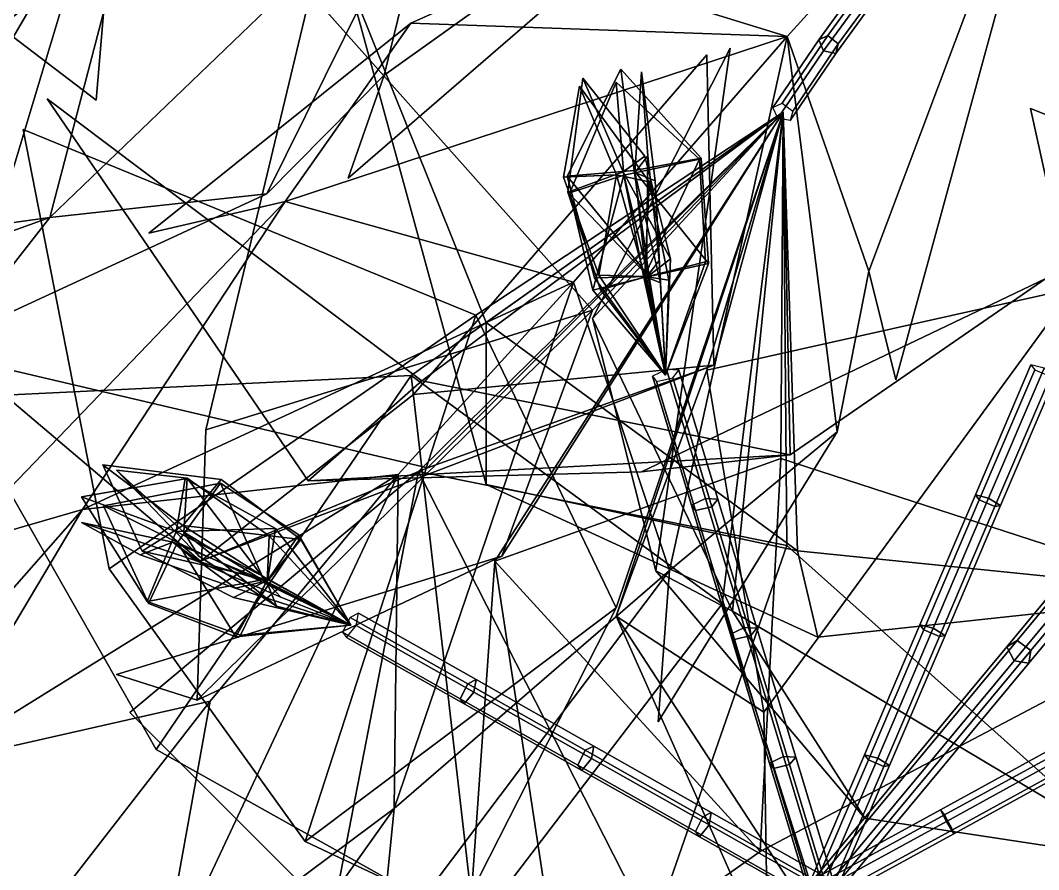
# Model space of a CAD drawing. Header units: metres. Extents: x -317 to 277, y -489 to 236.
# Drawn here: x -257 to -201.6, y -207.6 to -161.4 of the extents above; entities that cross this region are included whole.
import ezdxf

# ---------------------------------------------------------------- set-up
doc = ezdxf.new("R2010")
doc.units = ezdxf.units.M

msp = doc.modelspace()

# ---------------------------------------------------------------- linework, layer by layer
at = {"layer": 'Newplan_1Bud', "color": 3}
for points in [[(-227.2553, -169.8535, 862.0413), (-224.325, -164.0304, 863.7686), (-223.5899, -169.5384, 864.1277)], [(-227.2553, -169.8535, 862.0413), (-223.5899, -169.5384, 864.1277), (-224.325, -164.0304, 863.7686)], [(-219.9518, -168.8694, 864.2985), (-223.5899, -169.5384, 864.1277), (-224.325, -164.0304, 863.7686)], [(-219.9518, -168.8694, 864.2985), (-224.325, -164.0304, 863.7686), (-223.5899, -169.5384, 864.1277)], [(-222.849, -168.7523, 860.6963), (-223.2012, -164.1616, 865.6238), (-223.5583, -169.6522, 864.7676)], [(-222.849, -168.7523, 860.6963), (-223.5583, -169.6522, 864.7676), (-223.2012, -164.1616, 865.6238)], [(-222.4587, -170.0979, 868.2754), (-223.5583, -169.6522, 864.7676), (-223.2012, -164.1616, 865.6238)], [(-222.4587, -170.0979, 868.2754), (-223.2012, -164.1616, 865.6238), (-223.5583, -169.6522, 864.7676)], [(-227.2149, -170.7187, 866.6981), (-226.4012, -164.5102, 864.194), (-224.2061, -169.6211, 863.9359)], [(-227.2149, -170.7187, 866.6981), (-224.2061, -169.6211, 863.9359), (-226.4012, -164.5102, 864.194)], [(-227.1029, -170.755, 867.007), (-224.1547, -169.8064, 864.9771), (-224.5724, -164.7238, 867.213)], [(-227.1029, -170.755, 867.007), (-224.5724, -164.7238, 867.213), (-224.1547, -169.8064, 864.9771)], [(-223.0233, -168.7557, 860.5352), (-224.2061, -169.6211, 863.9359), (-226.4012, -164.5102, 864.194)], [(-223.0233, -168.7557, 860.5352), (-226.4012, -164.5102, 864.194), (-224.2061, -169.6211, 863.9359)], [(-220.0443, -168.9267, 864.5095), (-224.5724, -164.7238, 867.213), (-224.1547, -169.8064, 864.9771)], [(-220.0443, -168.9267, 864.5095), (-224.1547, -169.8064, 864.9771), (-224.5724, -164.7238, 867.213)], [(-227.4571, -169.913, 862.1511), (-224.5611, -169.7869, 864.4553), (-226.58, -164.9424, 866.316)], [(-227.4571, -169.913, 862.1511), (-226.58, -164.9424, 866.316), (-224.5611, -169.7869, 864.4553)], [(-222.7833, -170.1604, 868.2748), (-226.58, -164.9424, 866.316), (-224.5611, -169.7869, 864.4553)], [(-222.7833, -170.1604, 868.2748), (-224.5611, -169.7869, 864.4553), (-226.58, -164.9424, 866.316)], [(-223.0233, -168.7557, 860.5352), (-221.6161, -174.3469, 860.3273), (-224.2061, -169.6211, 863.9359)], [(-223.0233, -168.7557, 860.5352), (-224.2061, -169.6211, 863.9359), (-221.6161, -174.3469, 860.3273)], [(-223.0698, -175.3698, 863.4387), (-220.0443, -168.9267, 864.5095), (-224.1547, -169.8064, 864.9771)], [(-223.0698, -175.3698, 863.4387), (-224.1547, -169.8064, 864.9771), (-220.0443, -168.9267, 864.5095)], [(-219.9518, -168.8694, 864.2985), (-219.5531, -174.6056, 863.8277), (-223.5899, -169.5384, 864.1277)], [(-219.9518, -168.8694, 864.2985), (-223.5899, -169.5384, 864.1277), (-219.5531, -174.6056, 863.8277)], [(-222.9249, -175.362, 863.546), (-222.849, -168.7523, 860.6963), (-223.5583, -169.6522, 864.7676)], [(-222.9249, -175.362, 863.546), (-223.5583, -169.6522, 864.7676), (-222.849, -168.7523, 860.6963)], [(-223.0698, -175.3698, 863.4387), (-219.7038, -174.5206, 863.2197), (-220.0443, -168.9267, 864.5095)], [(-223.0698, -175.3698, 863.4387), (-220.0443, -168.9267, 864.5095), (-219.7038, -174.5206, 863.2197)], [(-222.9249, -175.362, 863.546), (-222.2355, -174.4536, 860.2598), (-222.849, -168.7523, 860.6963)], [(-222.9249, -175.362, 863.546), (-222.849, -168.7523, 860.6963), (-222.2355, -174.4536, 860.2598)], [(-222.7824, -175.3156, 863.4454), (-227.2553, -169.8535, 862.0413), (-223.5899, -169.5384, 864.1277)], [(-222.7824, -175.3156, 863.4454), (-223.5899, -169.5384, 864.1277), (-227.2553, -169.8535, 862.0413)], [(-222.8379, -175.2944, 863.275), (-227.2149, -170.7187, 866.6981), (-224.2061, -169.6211, 863.9359)], [(-222.8379, -175.2944, 863.275), (-224.2061, -169.6211, 863.9359), (-227.2149, -170.7187, 866.6981)], [(-221.6161, -174.3469, 860.3273), (-222.8379, -175.2944, 863.275), (-224.2061, -169.6211, 863.9359)], [(-221.6161, -174.3469, 860.3273), (-224.2061, -169.6211, 863.9359), (-222.8379, -175.2944, 863.275)], [(-219.5531, -174.6056, 863.8277), (-222.7824, -175.3156, 863.4454), (-223.5899, -169.5384, 864.1277)], [(-219.5531, -174.6056, 863.8277), (-223.5899, -169.5384, 864.1277), (-222.7824, -175.3156, 863.4454)], [(-222.1601, -175.6598, 866.7717), (-222.9249, -175.362, 863.546), (-223.5583, -169.6522, 864.7676)], [(-222.1601, -175.6598, 866.7717), (-223.5583, -169.6522, 864.7676), (-222.9249, -175.362, 863.546)], [(-222.4587, -170.0979, 868.2754), (-222.1601, -175.6598, 866.7717), (-223.5583, -169.6522, 864.7676)], [(-222.4587, -170.0979, 868.2754), (-223.5583, -169.6522, 864.7676), (-222.1601, -175.6598, 866.7717)], [(-227.4571, -169.913, 862.1511), (-225.5174, -175.2388, 861.0754), (-224.5611, -169.7869, 864.4553)], [(-227.4571, -169.913, 862.1511), (-224.5611, -169.7869, 864.4553), (-225.5174, -175.2388, 861.0754)], [(-222.7824, -175.3156, 863.4454), (-225.7553, -175.3907, 861.6411), (-227.2553, -169.8535, 862.0413)], [(-222.7824, -175.3156, 863.4454), (-227.2553, -169.8535, 862.0413), (-225.7553, -175.3907, 861.6411)], [(-227.1029, -170.755, 867.007), (-225.8587, -176.0625, 865.1183), (-224.1547, -169.8064, 864.9771)], [(-227.1029, -170.755, 867.007), (-224.1547, -169.8064, 864.9771), (-225.8587, -176.0625, 865.1183)], [(-225.8587, -176.0625, 865.1183), (-223.0698, -175.3698, 863.4387), (-224.1547, -169.8064, 864.9771)], [(-225.8587, -176.0625, 865.1183), (-224.1547, -169.8064, 864.9771), (-223.0698, -175.3698, 863.4387)], [(-225.5174, -175.2388, 861.0754), (-223.0152, -175.3274, 863.2687), (-224.5611, -169.7869, 864.4553)], [(-225.5174, -175.2388, 861.0754), (-224.5611, -169.7869, 864.4553), (-223.0152, -175.3274, 863.2687)], [(-223.0152, -175.3274, 863.2687), (-222.7833, -170.1604, 868.2748), (-224.5611, -169.7869, 864.4553)], [(-223.0152, -175.3274, 863.2687), (-224.5611, -169.7869, 864.4553), (-222.7833, -170.1604, 868.2748)], [(-223.0152, -175.3274, 863.2687), (-221.709, -175.5195, 866.4868), (-222.7833, -170.1604, 868.2748)], [(-223.0152, -175.3274, 863.2687), (-222.7833, -170.1604, 868.2748), (-221.709, -175.5195, 866.4868)], [(-222.8379, -175.2944, 863.275), (-225.4317, -176.0457, 865.4674), (-227.2149, -170.7187, 866.6981)], [(-222.8379, -175.2944, 863.275), (-227.2149, -170.7187, 866.6981), (-225.4317, -176.0457, 865.4674)], [(-221.8949, -180.6887, 862.3907), (-219.7038, -174.5206, 863.2197), (-223.0698, -175.3698, 863.4387)], [(-221.8949, -180.6887, 862.3907), (-223.0698, -175.3698, 863.4387), (-219.7038, -174.5206, 863.2197)], [(-221.8949, -180.6887, 862.3907), (-222.2355, -174.4536, 860.2598), (-222.9249, -175.362, 863.546)], [(-221.8949, -180.6887, 862.3907), (-222.9249, -175.362, 863.546), (-222.2355, -174.4536, 860.2598)], [(-222.8379, -175.2944, 863.275), (-221.6161, -174.3469, 860.3273), (-221.8949, -180.6887, 862.3907)], [(-222.8379, -175.2944, 863.275), (-221.8949, -180.6887, 862.3907), (-221.6161, -174.3469, 860.3273)], [(-222.7824, -175.3156, 863.4454), (-219.5531, -174.6056, 863.8277), (-221.8949, -180.6887, 862.3907)], [(-222.7824, -175.3156, 863.4454), (-221.8949, -180.6887, 862.3907), (-219.5531, -174.6056, 863.8277)], [(-221.8949, -180.6887, 862.3907), (-225.7553, -175.3907, 861.6411), (-222.7824, -175.3156, 863.4454)], [(-221.8949, -180.6887, 862.3907), (-222.7824, -175.3156, 863.4454), (-225.7553, -175.3907, 861.6411)], [(-223.0152, -175.3274, 863.2687), (-225.5174, -175.2388, 861.0754), (-221.8949, -180.6887, 862.3907)], [(-223.0152, -175.3274, 863.2687), (-221.8949, -180.6887, 862.3907), (-225.5174, -175.2388, 861.0754)], [(-221.8949, -180.6887, 862.3907), (-225.4317, -176.0457, 865.4674), (-222.8379, -175.2944, 863.275)], [(-221.8949, -180.6887, 862.3907), (-222.8379, -175.2944, 863.275), (-225.4317, -176.0457, 865.4674)], [(-223.0698, -175.3698, 863.4387), (-225.8587, -176.0625, 865.1183), (-221.8949, -180.6887, 862.3907)], [(-223.0698, -175.3698, 863.4387), (-221.8949, -180.6887, 862.3907), (-225.8587, -176.0625, 865.1183)], [(-221.8949, -180.6887, 862.3907), (-221.709, -175.5195, 866.4868), (-223.0152, -175.3274, 863.2687)], [(-221.8949, -180.6887, 862.3907), (-223.0152, -175.3274, 863.2687), (-221.709, -175.5195, 866.4868)], [(-222.9249, -175.362, 863.546), (-222.1601, -175.6598, 866.7717), (-221.8949, -180.6887, 862.3907)], [(-222.9249, -175.362, 863.546), (-221.8949, -180.6887, 862.3907), (-222.1601, -175.6598, 866.7717)], [(-250.4114, -190.2789, 862.9768), (-252.551, -185.573, 867.3077), (-248.1946, -188.892, 866.301)], [(-250.4114, -190.2789, 862.9768), (-248.1946, -188.892, 866.301), (-252.551, -185.573, 867.3077)], [(-246.0985, -186.3817, 868.038), (-248.1946, -188.892, 866.301), (-252.551, -185.573, 867.3077)], [(-246.0985, -186.3817, 868.038), (-252.551, -185.573, 867.3077), (-248.1946, -188.892, 866.301)], [(-248.0667, -186.3416, 863.5957), (-248.5585, -189.22, 865.8728), (-253.7185, -187.3176, 866.7462)], [(-248.0667, -186.3416, 863.5957), (-253.7185, -187.3176, 866.7462), (-248.5585, -189.22, 865.8728)], [(-247.9579, -186.3125, 863.8046), (-251.8046, -185.8731, 869.3262), (-248.1414, -189.2511, 866.8409)], [(-247.9579, -186.3125, 863.8046), (-248.1414, -189.2511, 866.8409), (-251.8046, -185.8731, 869.3262)], [(-247.3182, -190.5546, 870.2078), (-248.1414, -189.2511, 866.8409), (-251.8046, -185.8731, 869.3262)], [(-247.3182, -190.5546, 870.2078), (-251.8046, -185.8731, 869.3262), (-248.1414, -189.2511, 866.8409)], [(-248.0667, -186.3416, 863.5957), (-243.1322, -189.0472, 862.3249), (-248.5585, -189.22, 865.8728)], [(-248.0667, -186.3416, 863.5957), (-248.5585, -189.22, 865.8728), (-243.1322, -189.0472, 862.3249)], [(-246.0985, -186.3817, 868.038), (-241.7569, -189.6546, 866.1084), (-248.1946, -188.892, 866.301)], [(-246.0985, -186.3817, 868.038), (-248.1946, -188.892, 866.301), (-241.7569, -189.6546, 866.1084)], [(-243.5945, -192.0113, 864.3506), (-247.9579, -186.3125, 863.8046), (-248.1414, -189.2511, 866.8409)], [(-243.5945, -192.0113, 864.3506), (-248.1414, -189.2511, 866.8409), (-247.9579, -186.3125, 863.8046)], [(-243.5945, -192.0113, 864.3506), (-243.4912, -189.4517, 861.9975), (-247.9579, -186.3125, 863.8046)], [(-243.5945, -192.0113, 864.3506), (-247.9579, -186.3125, 863.8046), (-243.4912, -189.4517, 861.9975)], [(-246.14, -186.5739, 868.1708), (-252.5039, -187.8059, 870.0313), (-248.4719, -189.8043, 866.7515)], [(-246.14, -186.5739, 868.1708), (-248.4719, -189.8043, 866.7515), (-252.5039, -187.8059, 870.0313)], [(-243.6835, -192.0513, 864.1988), (-246.14, -186.5739, 868.1708), (-248.4719, -189.8043, 866.7515)], [(-243.6835, -192.0513, 864.1988), (-248.4719, -189.8043, 866.7515), (-246.14, -186.5739, 868.1708)], [(-243.6835, -192.0513, 864.1988), (-241.8767, -189.3999, 865.5423), (-246.14, -186.5739, 868.1708)], [(-243.6835, -192.0513, 864.1988), (-246.14, -186.5739, 868.1708), (-241.8767, -189.3999, 865.5423)], [(-250.1328, -193.0286, 866.8237), (-253.7185, -187.3176, 866.7462), (-248.5585, -189.22, 865.8728)], [(-250.1328, -193.0286, 866.8237), (-248.5585, -189.22, 865.8728), (-253.7185, -187.3176, 866.7462)], [(-250.0516, -193.1324, 867.1268), (-248.4719, -189.8043, 866.7515), (-252.5039, -187.8059, 870.0313)], [(-250.0516, -193.1324, 867.1268), (-252.5039, -187.8059, 870.0313), (-248.4719, -189.8043, 866.7515)], [(-247.5044, -190.7873, 870.0649), (-253.7046, -188.7122, 868.4127), (-248.7336, -189.7848, 866.1442)], [(-247.5044, -190.7873, 870.0649), (-248.7336, -189.7848, 866.1442), (-253.7046, -188.7122, 868.4127)], [(-250.5211, -190.4893, 862.9786), (-248.7336, -189.7848, 866.1442), (-253.7046, -188.7122, 868.4127)], [(-250.5211, -190.4893, 862.9786), (-253.7046, -188.7122, 868.4127), (-248.7336, -189.7848, 866.1442)], [(-243.5183, -191.849, 864.3304), (-250.4114, -190.2789, 862.9768), (-248.1946, -188.892, 866.301)], [(-243.5183, -191.849, 864.3304), (-248.1946, -188.892, 866.301), (-250.4114, -190.2789, 862.9768)], [(-243.1322, -189.0472, 862.3249), (-243.5594, -191.7871, 864.166), (-248.5585, -189.22, 865.8728)], [(-243.1322, -189.0472, 862.3249), (-248.5585, -189.22, 865.8728), (-243.5594, -191.7871, 864.166)], [(-241.7569, -189.6546, 866.1084), (-243.5183, -191.849, 864.3304), (-248.1946, -188.892, 866.301)], [(-241.7569, -189.6546, 866.1084), (-248.1946, -188.892, 866.301), (-243.5183, -191.849, 864.3304)], [(-243.5594, -191.7871, 864.166), (-243.1322, -189.0472, 862.3249), (-239.0401, -194.3187, 862.1817)], [(-243.5594, -191.7871, 864.166), (-239.0401, -194.3187, 862.1817), (-243.1322, -189.0472, 862.3249)], [(-243.5594, -191.7871, 864.166), (-250.1328, -193.0286, 866.8237), (-248.5585, -189.22, 865.8728)], [(-243.5594, -191.7871, 864.166), (-248.5585, -189.22, 865.8728), (-250.1328, -193.0286, 866.8237)], [(-243.0907, -193.2831, 867.385), (-243.5945, -192.0113, 864.3506), (-248.1414, -189.2511, 866.8409)], [(-243.0907, -193.2831, 867.385), (-248.1414, -189.2511, 866.8409), (-243.5945, -192.0113, 864.3506)], [(-247.3182, -190.5546, 870.2078), (-243.0907, -193.2831, 867.385), (-248.1414, -189.2511, 866.8409)], [(-247.3182, -190.5546, 870.2078), (-248.1414, -189.2511, 866.8409), (-243.0907, -193.2831, 867.385)], [(-239.0401, -194.3187, 862.1817), (-241.8767, -189.3999, 865.5423), (-243.6835, -192.0513, 864.1988)], [(-239.0401, -194.3187, 862.1817), (-243.6835, -192.0513, 864.1988), (-241.8767, -189.3999, 865.5423)], [(-239.0401, -194.3187, 862.1817), (-243.4912, -189.4517, 861.9975), (-243.5945, -192.0113, 864.3506)], [(-239.0401, -194.3187, 862.1817), (-243.5945, -192.0113, 864.3506), (-243.4912, -189.4517, 861.9975)], [(-243.5183, -191.849, 864.3304), (-241.7569, -189.6546, 866.1084), (-239.0401, -194.3187, 862.1817)], [(-243.5183, -191.849, 864.3304), (-239.0401, -194.3187, 862.1817), (-241.7569, -189.6546, 866.1084)], [(-250.5211, -190.4893, 862.9786), (-245.3288, -192.2948, 861.2278), (-248.7336, -189.7848, 866.1442)], [(-250.5211, -190.4893, 862.9786), (-248.7336, -189.7848, 866.1442), (-245.3288, -192.2948, 861.2278)], [(-243.5183, -191.849, 864.3304), (-245.4343, -192.8031, 861.5886), (-250.4114, -190.2789, 862.9768)], [(-243.5183, -191.849, 864.3304), (-250.4114, -190.2789, 862.9768), (-245.4343, -192.8031, 861.5886)], [(-250.0516, -193.1324, 867.1268), (-245.3028, -194.9522, 864.4024), (-248.4719, -189.8043, 866.7515)], [(-250.0516, -193.1324, 867.1268), (-248.4719, -189.8043, 866.7515), (-245.3028, -194.9522, 864.4024)], [(-243.6615, -191.9107, 864.0829), (-247.5044, -190.7873, 870.0649), (-248.7336, -189.7848, 866.1442)], [(-243.6615, -191.9107, 864.0829), (-248.7336, -189.7848, 866.1442), (-247.5044, -190.7873, 870.0649)], [(-245.3288, -192.2948, 861.2278), (-243.6615, -191.9107, 864.0829), (-248.7336, -189.7848, 866.1442)], [(-245.3288, -192.2948, 861.2278), (-248.7336, -189.7848, 866.1442), (-243.6615, -191.9107, 864.0829)], [(-245.3028, -194.9522, 864.4024), (-243.6835, -192.0513, 864.1988), (-248.4719, -189.8043, 866.7515)], [(-245.3028, -194.9522, 864.4024), (-248.4719, -189.8043, 866.7515), (-243.6835, -192.0513, 864.1988)], [(-243.6615, -191.9107, 864.0829), (-242.8475, -192.7891, 867.3487), (-247.5044, -190.7873, 870.0649)], [(-243.6615, -191.9107, 864.0829), (-247.5044, -190.7873, 870.0649), (-242.8475, -192.7891, 867.3487)], [(-243.5594, -191.7871, 864.166), (-245.0387, -194.854, 864.8768), (-250.1328, -193.0286, 866.8237)], [(-243.5594, -191.7871, 864.166), (-250.1328, -193.0286, 866.8237), (-245.0387, -194.854, 864.8768)], [(-239.0401, -194.3187, 862.1817), (-245.4343, -192.8031, 861.5886), (-243.5183, -191.849, 864.3304)], [(-239.0401, -194.3187, 862.1817), (-243.5183, -191.849, 864.3304), (-245.4343, -192.8031, 861.5886)], [(-243.6615, -191.9107, 864.0829), (-245.3288, -192.2948, 861.2278), (-239.0401, -194.3187, 862.1817)], [(-243.6615, -191.9107, 864.0829), (-239.0401, -194.3187, 862.1817), (-245.3288, -192.2948, 861.2278)], [(-239.0401, -194.3187, 862.1817), (-245.0387, -194.854, 864.8768), (-243.5594, -191.7871, 864.166)], [(-239.0401, -194.3187, 862.1817), (-243.5594, -191.7871, 864.166), (-245.0387, -194.854, 864.8768)], [(-239.0401, -194.3187, 862.1817), (-242.8475, -192.7891, 867.3487), (-243.6615, -191.9107, 864.0829)], [(-239.0401, -194.3187, 862.1817), (-243.6615, -191.9107, 864.0829), (-242.8475, -192.7891, 867.3487)], [(-243.6835, -192.0513, 864.1988), (-245.3028, -194.9522, 864.4024), (-239.0401, -194.3187, 862.1817)], [(-243.6835, -192.0513, 864.1988), (-239.0401, -194.3187, 862.1817), (-245.3028, -194.9522, 864.4024)], [(-243.5945, -192.0113, 864.3506), (-243.0907, -193.2831, 867.385), (-239.0401, -194.3187, 862.1817)], [(-243.5945, -192.0113, 864.3506), (-239.0401, -194.3187, 862.1817), (-243.0907, -193.2831, 867.385)]]:
    msp.add_3dface(points, dxfattribs=at)
at = {"layer": 'Newplan_1Pdcel', "color": 3}
for points in [[(-210.9144, -158.8105, 757.4326), (-213.5436, -162.4252, 753.0615), (-213.0506, -162.1944, 752.574), (-210.4259, -158.5856, 756.9379)], [(-210.4259, -158.5856, 756.9379), (-213.0506, -162.1944, 752.574), (-212.4751, -162.6439, 752.5996), (-209.8578, -159.0449, 756.9516)], [(-210.6527, -159.4108, 757.7567), (-213.2773, -163.0195, 753.3928), (-213.5436, -162.4252, 753.0615), (-210.9144, -158.8105, 757.4326)], [(-209.8578, -159.0449, 756.9516), (-212.4751, -162.6439, 752.5996), (-212.6173, -163.1615, 753.1133), (-210, -159.5626, 757.4653)], [(-210, -159.5626, 757.4653), (-212.6173, -163.1615, 753.1133), (-213.2773, -163.0195, 753.3928), (-210.6527, -159.4108, 757.7567)], [(-213.5436, -162.4252, 753.0615), (-216.0359, -166.1041, 748.6636), (-215.5386, -165.8671, 748.1836), (-213.0506, -162.1944, 752.574)], [(-213.2773, -163.0195, 753.3928), (-215.7654, -166.6922, 749.0023), (-216.0359, -166.1041, 748.6636), (-213.5436, -162.4252, 753.0615)], [(-213.0506, -162.1944, 752.574), (-215.5386, -165.8671, 748.1836), (-214.9561, -166.3066, 748.2211), (-212.4751, -162.6439, 752.5996)], [(-212.6173, -163.1615, 753.1133), (-215.0984, -166.8243, 748.7348), (-215.7654, -166.6922, 749.0023), (-213.2773, -163.0195, 753.3928)], [(-212.4751, -162.6439, 752.5996), (-214.9561, -166.3066, 748.2211), (-215.0984, -166.8243, 748.7348), (-212.6173, -163.1615, 753.1133)], [(-204.2847, -187.3969, 855.0764), (-201.2621, -180.3122, 856.6332), (-201.9839, -180.1228, 857.1724), (-205.0065, -187.2075, 855.6155)], [(-205.0065, -187.2075, 855.6155), (-201.9839, -180.1228, 857.1724), (-201.7707, -180.4043, 858.0396), (-204.7933, -187.489, 856.4827)], [(-203.6324, -187.7891, 855.5942), (-200.6097, -180.7044, 857.1511), (-201.2621, -180.3122, 856.6332), (-204.2847, -187.3969, 855.0764)], [(-219.7113, -187.4101, 858.8657), (-221.8342, -180.3826, 861.6694), (-222.592, -180.7572, 862.0344), (-220.4691, -187.7847, 859.2307)], [(-220.4691, -187.7847, 859.2307), (-222.592, -180.7572, 862.0344), (-222.3787, -181.0387, 862.9015), (-220.2558, -188.0662, 860.0978)], [(-220.2558, -188.0662, 860.0978), (-222.3787, -181.0387, 862.9015), (-221.4943, -180.8314, 863.0516), (-219.3714, -187.8589, 860.2479)], [(-219.0368, -187.4557, 859.4908), (-221.1597, -180.4283, 862.2945), (-221.8342, -180.3826, 861.6694), (-219.7113, -187.4101, 858.8657)], [(-219.3714, -187.8589, 860.2479), (-221.4943, -180.8314, 863.0516), (-221.1597, -180.4283, 862.2945), (-219.0368, -187.4557, 859.4908)], [(-204.7933, -187.489, 856.4827), (-201.7707, -180.4043, 858.0396), (-200.9222, -180.761, 858.0153), (-203.9449, -187.8456, 856.4584)], [(-203.9449, -187.8456, 856.4584), (-200.9222, -180.761, 858.0153), (-200.6097, -180.7044, 857.1511), (-203.6324, -187.7891, 855.5942)], [(-217.5884, -194.4376, 856.062), (-219.7113, -187.4101, 858.8657), (-220.4691, -187.7847, 859.2307), (-218.3461, -194.8121, 856.427)], [(-216.9139, -194.4832, 856.6871), (-219.0368, -187.4557, 859.4908), (-219.7113, -187.4101, 858.8657), (-217.5884, -194.4376, 856.062)], [(-217.2485, -194.8864, 857.4442), (-219.3714, -187.8589, 860.2479), (-219.0368, -187.4557, 859.4908), (-216.9139, -194.4832, 856.6871)], [(-207.3074, -194.4816, 853.5195), (-204.2847, -187.3969, 855.0764), (-205.0065, -187.2075, 855.6155), (-208.0292, -194.2921, 854.0587)], [(-208.0292, -194.2921, 854.0587), (-205.0065, -187.2075, 855.6155), (-204.7933, -187.489, 856.4827), (-207.8159, -194.5737, 854.9258)], [(-207.8159, -194.5737, 854.9258), (-204.7933, -187.489, 856.4827), (-203.9449, -187.8456, 856.4584), (-206.9675, -194.9303, 854.9016)], [(-206.655, -194.8737, 854.0374), (-203.6324, -187.7891, 855.5942), (-204.2847, -187.3969, 855.0764), (-207.3074, -194.4816, 853.5195)], [(-218.3461, -194.8121, 856.427), (-220.4691, -187.7847, 859.2307), (-220.2558, -188.0662, 860.0978), (-218.1329, -195.0936, 857.2941)], [(-218.1329, -195.0936, 857.2941), (-220.2558, -188.0662, 860.0978), (-219.3714, -187.8589, 860.2479), (-217.2485, -194.8864, 857.4442)], [(-206.9675, -194.9303, 854.9016), (-203.9449, -187.8456, 856.4584), (-203.6324, -187.7891, 855.5942), (-206.655, -194.8737, 854.0374)], [(-232.6697, -197.5084, 858.7738), (-239.079, -193.8884, 861.5253), (-239.4825, -194.705, 861.6596), (-233.0733, -198.325, 858.9081)], [(-232.2129, -197.2824, 859.5405), (-238.6221, -193.6624, 862.292), (-239.079, -193.8884, 861.5253), (-232.6697, -197.5084, 858.7738)], [(-232.3299, -197.9572, 860.1559), (-238.7391, -194.3372, 862.9073), (-238.6221, -193.6624, 862.292), (-232.2129, -197.2824, 859.5405)], [(-233.0733, -198.325, 858.9081), (-239.4825, -194.705, 861.6596), (-239.2693, -194.9865, 862.5267), (-232.86, -198.6065, 859.7752)], [(-232.86, -198.6065, 859.7752), (-239.2693, -194.9865, 862.5267), (-238.7391, -194.3372, 862.9073), (-232.3299, -197.9572, 860.1559)], [(-215.4655, -201.4651, 853.2583), (-217.5884, -194.4376, 856.062), (-218.3461, -194.8121, 856.427), (-216.2232, -201.8396, 853.6233)], [(-214.791, -201.5107, 853.8834), (-216.9139, -194.4832, 856.6871), (-217.5884, -194.4376, 856.062), (-215.4655, -201.4651, 853.2583)], [(-215.1256, -201.9138, 854.6404), (-217.2485, -194.8864, 857.4442), (-216.9139, -194.4832, 856.6871), (-214.791, -201.5107, 853.8834)], [(-210.33, -201.5663, 851.9626), (-207.3074, -194.4816, 853.5195), (-208.0292, -194.2921, 854.0587), (-211.0518, -201.3768, 852.5018)], [(-211.0518, -201.3768, 852.5018), (-208.0292, -194.2921, 854.0587), (-207.8159, -194.5737, 854.9258), (-210.8386, -201.6584, 853.3689)], [(-210.8386, -201.6584, 853.3689), (-207.8159, -194.5737, 854.9258), (-206.9675, -194.9303, 854.9016), (-209.9902, -202.015, 853.3447)], [(-209.6777, -201.9584, 852.4805), (-206.655, -194.8737, 854.0374), (-207.3074, -194.4816, 853.5195), (-210.33, -201.5663, 851.9626)], [(-216.2232, -201.8396, 853.6233), (-218.3461, -194.8121, 856.427), (-218.1329, -195.0936, 857.2941), (-216.01, -202.1211, 854.4904)], [(-216.01, -202.1211, 854.4904), (-218.1329, -195.0936, 857.2941), (-217.2485, -194.8864, 857.4442), (-215.1256, -201.9138, 854.6404)], [(-209.9902, -202.015, 853.3447), (-206.9675, -194.9303, 854.9016), (-206.655, -194.8737, 854.0374), (-209.6777, -201.9584, 852.4805)], [(-226.2605, -201.1284, 856.0223), (-232.6697, -197.5084, 858.7738), (-233.0733, -198.325, 858.9081), (-226.664, -201.945, 856.1567)], [(-225.8037, -200.9024, 856.7891), (-232.2129, -197.2824, 859.5405), (-232.6697, -197.5084, 858.7738), (-226.2605, -201.1284, 856.0223)], [(-225.9206, -201.5772, 857.4044), (-232.3299, -197.9572, 860.1559), (-232.2129, -197.2824, 859.5405), (-225.8037, -200.9024, 856.7891)], [(-226.4508, -202.2265, 857.0237), (-232.86, -198.6065, 859.7752), (-232.3299, -197.9572, 860.1559), (-225.9206, -201.5772, 857.4044)], [(-226.664, -201.945, 856.1567), (-233.0733, -198.325, 858.9081), (-232.86, -198.6065, 859.7752), (-226.4508, -202.2265, 857.0237)], [(-206.5879, -205.0098, 849.9243), (-199.7077, -201.2421, 849.4556), (-200.0183, -200.6021, 850.04), (-206.8986, -204.3698, 850.5087)], [(-206.8986, -204.3698, 850.5087), (-200.0183, -200.6021, 850.04), (-199.8051, -200.8836, 850.9071), (-206.6853, -204.6513, 851.3758)], [(-219.8513, -204.7484, 853.2709), (-226.2605, -201.1284, 856.0223), (-226.664, -201.945, 856.1567), (-220.2548, -205.565, 853.4052)], [(-219.3945, -204.5224, 854.0376), (-225.8037, -200.9024, 856.7891), (-226.2605, -201.1284, 856.0223), (-219.8513, -204.7484, 853.2709)], [(-219.5114, -205.1972, 854.653), (-225.9206, -201.5772, 857.4044), (-225.8037, -200.9024, 856.7891), (-219.3945, -204.5224, 854.0376)], [(-213.3527, -208.651, 850.4057), (-210.33, -201.5663, 851.9626), (-211.0518, -201.3768, 852.5018), (-214.0745, -208.4615, 850.9449)], [(-214.0745, -208.4615, 850.9449), (-211.0518, -201.3768, 852.5018), (-210.8386, -201.6584, 853.3689), (-213.8612, -208.743, 851.812)], [(-206.6853, -204.6513, 851.3758), (-199.8051, -200.8836, 850.9071), (-199.3678, -201.6908, 850.8377), (-206.248, -205.4585, 851.3064)], [(-206.1882, -205.6788, 850.4145), (-199.3079, -201.9111, 849.9458), (-199.7077, -201.2421, 849.4556), (-206.5879, -205.0098, 849.9243)], [(-220.2548, -205.565, 853.4052), (-226.664, -201.945, 856.1567), (-226.4508, -202.2265, 857.0237), (-220.0416, -205.8465, 854.2723)], [(-220.0416, -205.8465, 854.2723), (-226.4508, -202.2265, 857.0237), (-225.9206, -201.5772, 857.4044), (-219.5114, -205.1972, 854.653)], [(-213.3426, -208.4926, 850.4546), (-215.4655, -201.4651, 853.2583), (-216.2232, -201.8396, 853.6233), (-214.1003, -208.8671, 850.8196)], [(-214.1003, -208.8671, 850.8196), (-216.2232, -201.8396, 853.6233), (-216.01, -202.1211, 854.4904), (-213.8871, -209.1486, 851.6866)], [(-213.8871, -209.1486, 851.6866), (-216.01, -202.1211, 854.4904), (-215.1256, -201.9138, 854.6404), (-213.0027, -208.9413, 851.8367)], [(-212.6681, -208.5382, 851.0797), (-214.791, -201.5107, 853.8834), (-215.4655, -201.4651, 853.2583), (-213.3426, -208.4926, 850.4546)], [(-213.0027, -208.9413, 851.8367), (-215.1256, -201.9138, 854.6404), (-214.791, -201.5107, 853.8834), (-212.6681, -208.5382, 851.0797)], [(-213.8612, -208.743, 851.812), (-210.8386, -201.6584, 853.3689), (-209.9902, -202.015, 853.3447), (-213.0128, -209.0997, 851.7878)], [(-212.7003, -209.0431, 850.9236), (-209.6777, -201.9584, 852.4805), (-210.33, -201.5663, 851.9626), (-213.3527, -208.651, 850.4057)], [(-206.248, -205.4585, 851.3064), (-199.3678, -201.6908, 850.8377), (-199.3079, -201.9111, 849.9458), (-206.1882, -205.6788, 850.4145)], [(-213.0128, -209.0997, 851.7878), (-209.9902, -202.015, 853.3447), (-209.6777, -201.9584, 852.4805), (-212.7003, -209.0431, 850.9236)], [(-212.9852, -208.1424, 851.2861), (-219.3945, -204.5224, 854.0376), (-219.8513, -204.7484, 853.2709), (-213.4421, -208.3684, 850.5194)], [(-213.1022, -208.8172, 851.9015), (-219.5114, -205.1972, 854.653), (-219.3945, -204.5224, 854.0376), (-212.9852, -208.1424, 851.2861)], [(-213.4682, -208.7775, 850.393), (-206.5879, -205.0098, 849.9243), (-206.8986, -204.3698, 850.5087), (-213.7788, -208.1375, 850.9774)], [(-213.7788, -208.1375, 850.9774), (-206.8986, -204.3698, 850.5087), (-206.6853, -204.6513, 851.3758), (-213.5656, -208.419, 851.8445)], [(-213.5656, -208.419, 851.8445), (-206.6853, -204.6513, 851.3758), (-206.248, -205.4585, 851.3064), (-213.1283, -209.2262, 851.7751)], [(-213.4421, -208.3684, 850.5194), (-219.8513, -204.7484, 853.2709), (-220.2548, -205.565, 853.4052), (-213.8456, -209.185, 850.6537)], [(-213.6324, -209.4665, 851.5208), (-220.0416, -205.8465, 854.2723), (-219.5114, -205.1972, 854.653), (-213.1022, -208.8172, 851.9015)], [(-213.0684, -209.4465, 850.8832), (-206.1882, -205.6788, 850.4145), (-206.5879, -205.0098, 849.9243), (-213.4682, -208.7775, 850.393)], [(-213.8456, -209.185, 850.6537), (-220.2548, -205.565, 853.4052), (-220.0416, -205.8465, 854.2723), (-213.6324, -209.4665, 851.5208)], [(-213.1283, -209.2262, 851.7751), (-206.248, -205.4585, 851.3064), (-206.1882, -205.6788, 850.4145), (-213.0684, -209.4465, 850.8832)]]:
    msp.add_3dface(points, dxfattribs=at)
at = {"layer": 'Newplan_1Pdncle', "color": 3}
for points in [[(-191.9317, -182.1421, 818.7393), (-202.7303, -195.1472, 835.1721), (-203.2965, -195.4874, 834.5308), (-192.4979, -182.4823, 818.098)], [(-192.4979, -182.4823, 818.098), (-203.2965, -195.4874, 834.5308), (-202.8976, -196.2593, 834.182), (-192.099, -183.2542, 817.7493)], [(-191.193, -182.6891, 818.7919), (-201.9916, -195.6942, 835.2246), (-202.7303, -195.1472, 835.1721), (-191.9317, -182.1421, 818.7393)], [(-191.2958, -183.3725, 818.1835), (-202.0944, -196.3776, 834.6162), (-201.9916, -195.6942, 835.2246), (-191.193, -182.6891, 818.7919)], [(-192.099, -183.2542, 817.7493), (-202.8976, -196.2593, 834.182), (-202.0944, -196.3776, 834.6162), (-191.2958, -183.3725, 818.1835)], [(-202.7303, -195.1472, 835.1721), (-213.5289, -208.1523, 851.6048), (-214.0951, -208.4925, 850.9635), (-203.2965, -195.4874, 834.5308)], [(-201.9916, -195.6942, 835.2246), (-212.7902, -208.6993, 851.6573), (-213.5289, -208.1523, 851.6048), (-202.7303, -195.1472, 835.1721)], [(-203.2965, -195.4874, 834.5308), (-214.0951, -208.4925, 850.9635), (-213.6962, -209.2644, 850.6147), (-202.8976, -196.2593, 834.182)], [(-202.0944, -196.3776, 834.6162), (-212.893, -209.3827, 851.049), (-212.7902, -208.6993, 851.6573), (-201.9916, -195.6942, 835.2246)], [(-202.8976, -196.2593, 834.182), (-213.6962, -209.2644, 850.6147), (-212.893, -209.3827, 851.049), (-202.0944, -196.3776, 834.6162)]]:
    msp.add_3dface(points, dxfattribs=at)
at = {"layer": 'Newplan_1Petal1', "color": 3}
for points in [[(-252.9044, -165.709, 719.7048), (-273.3108, -150.1566, 733.0172), (-251.3574, -147.246, 738.7066)], [(-252.9044, -165.709, 719.7048), (-251.3574, -147.246, 738.7066), (-273.3108, -150.1566, 733.0172)], [(-260.1172, -178.3304, 733.6127), (-275.3753, -154.0011, 736.8983), (-252.6633, -153.5483, 739.4972)], [(-260.1172, -178.3304, 733.6127), (-252.6633, -153.5483, 739.4972), (-275.3753, -154.0011, 736.8983)], [(-267.5854, -179.5978, 753.0876), (-277.5706, -154.6154, 742.5192), (-255.0165, -158.1331, 743.8337)], [(-267.5854, -179.5978, 753.0876), (-255.0165, -158.1331, 743.8337), (-277.5706, -154.6154, 742.5192)], [(-239.2161, -159.032, 707.8793), (-231.6684, -186.6538, 703.9316), (-231.6546, -177.8265, 725.0237)], [(-239.2161, -159.032, 707.8793), (-231.6546, -177.8265, 725.0237), (-231.6684, -186.6538, 703.9316)], [(-246.9282, -183.666, 710.2794), (-241.2339, -159.886, 707.9982), (-225.8669, -177.1496, 721.4026)], [(-246.9282, -183.666, 710.2794), (-225.8669, -177.1496, 721.4026), (-241.2339, -159.886, 707.9982)], [(-218.374, -162.873, 701.1087), (-222.4207, -191.3552, 703.9201), (-225.8681, -177.6137, 721.8666)], [(-218.374, -162.873, 701.1087), (-225.8681, -177.6137, 721.8666), (-222.4207, -191.3552, 703.9201)], [(-235.6196, -181.7456, 702.6074), (-219.6298, -163.2424, 700.356), (-219.2652, -180.1508, 721.0398)], [(-235.6196, -181.7456, 702.6074), (-219.2652, -180.1508, 721.0398), (-219.6298, -163.2424, 700.356)], [(-255.5782, -165.6374, 722.8007), (-241.353, -186.4448, 708.6511), (-235.1624, -181.0006, 729.9778)], [(-255.5782, -165.6374, 722.8007), (-235.1624, -181.0006, 729.9778), (-241.353, -186.4448, 708.6511)], [(-218.7961, -193.151, 733.7815), (-235.7484, -180.705, 729.9808), (-215.4765, -166.3599, 748.5607)], [(-218.7961, -193.151, 733.7815), (-215.4765, -166.3599, 748.5607), (-235.7484, -180.705, 729.9808)], [(-215.2883, -189.977, 728.8273), (-235.3459, -185.9367, 734.9998), (-215.4765, -166.3599, 748.5607)], [(-215.2883, -189.977, 728.8273), (-215.4765, -166.3599, 748.5607), (-235.3459, -185.9367, 734.9998)], [(-235.1624, -181.0006, 729.9778), (-215.1048, -185.0409, 723.8054), (-215.4765, -166.3599, 748.5607)], [(-235.1624, -181.0006, 729.9778), (-215.4765, -166.3599, 748.5607), (-215.1048, -185.0409, 723.8054)], [(-234.8502, -185.7411, 734.5522), (-219.2652, -180.1508, 721.0398), (-215.4765, -166.3599, 748.5607)], [(-234.8502, -185.7411, 734.5522), (-215.4765, -166.3599, 748.5607), (-219.2652, -180.1508, 721.0398)], [(-224.5825, -193.3638, 736.9385), (-232.2162, -177.4306, 724.9141), (-215.4765, -166.3599, 748.5607)], [(-224.5825, -193.3638, 736.9385), (-215.4765, -166.3599, 748.5607), (-232.2162, -177.4306, 724.9141)], [(-231.6546, -177.8265, 725.0237), (-214.7023, -190.2726, 728.8243), (-215.4765, -166.3599, 748.5607)], [(-231.6546, -177.8265, 725.0237), (-215.4765, -166.3599, 748.5607), (-214.7023, -190.2726, 728.8243)], [(-215.6005, -185.2364, 724.2529), (-231.1855, -190.8268, 737.7653), (-215.4765, -166.3599, 748.5607)], [(-215.6005, -185.2364, 724.2529), (-215.4765, -166.3599, 748.5607), (-231.1855, -190.8268, 737.7653)], [(-230.8167, -190.5481, 737.2994), (-225.8669, -177.1496, 721.4026), (-215.4765, -166.3599, 748.5607)], [(-230.8167, -190.5481, 737.2994), (-215.4765, -166.3599, 748.5607), (-225.8669, -177.1496, 721.4026)], [(-225.8681, -177.6137, 721.8666), (-218.2345, -193.547, 733.8911), (-215.4765, -166.3599, 748.5607)], [(-225.8681, -177.6137, 721.8666), (-215.4765, -166.3599, 748.5607), (-218.2345, -193.547, 733.8911)], [(-219.634, -180.4294, 721.5057), (-224.5837, -193.828, 737.4026), (-215.4765, -166.3599, 748.5607)], [(-219.634, -180.4294, 721.5057), (-215.4765, -166.3599, 748.5607), (-224.5837, -193.828, 737.4026)], [(-252.2115, -191.2419, 720.5322), (-256.8912, -167.3011, 723.3693), (-232.2162, -177.4306, 724.9141)], [(-252.2115, -191.2419, 720.5322), (-232.2162, -177.4306, 724.9141), (-256.8912, -167.3011, 723.3693)], [(-223.1981, -185.9595, 700.494), (-201.1673, -175.434, 703.1342), (-215.1048, -185.0409, 723.8054)], [(-223.1981, -185.9595, 700.494), (-215.1048, -185.0409, 723.8054), (-201.1673, -175.434, 703.1342)], [(-199.6467, -175.9452, 704.6313), (-216.5359, -199.0615, 708.6201), (-219.634, -180.4294, 721.5057)], [(-199.6467, -175.9452, 704.6313), (-219.634, -180.4294, 721.5057), (-216.5359, -199.0615, 708.6201)], [(-232.2162, -177.4306, 724.9141), (-241.5249, -206.1016, 728.3654), (-252.2115, -191.2419, 720.5322)], [(-232.2162, -177.4306, 724.9141), (-252.2115, -191.2419, 720.5322), (-241.5249, -206.1016, 728.3654)], [(-225.8669, -177.1496, 721.4026), (-247.4097, -198.3953, 723.6653), (-246.9282, -183.666, 710.2794)], [(-225.8669, -177.1496, 721.4026), (-246.9282, -183.666, 710.2794), (-247.4097, -198.3953, 723.6653)], [(-230.8167, -190.5481, 737.2994), (-247.4097, -198.3953, 723.6653), (-225.8669, -177.1496, 721.4026)], [(-230.8167, -190.5481, 737.2994), (-225.8669, -177.1496, 721.4026), (-247.4097, -198.3953, 723.6653)], [(-224.5825, -193.3638, 736.9385), (-241.5249, -206.1016, 728.3654), (-232.2162, -177.4306, 724.9141)], [(-224.5825, -193.3638, 736.9385), (-232.2162, -177.4306, 724.9141), (-241.5249, -206.1016, 728.3654)], [(-231.6546, -177.8265, 725.0237), (-231.6684, -186.6538, 703.9316), (-214.7023, -190.2726, 728.8243)], [(-231.6546, -177.8265, 725.0237), (-214.7023, -190.2726, 728.8243), (-231.6684, -186.6538, 703.9316)], [(-225.8681, -177.6137, 721.8666), (-222.4207, -191.3552, 703.9201), (-218.2345, -193.547, 733.8911)], [(-225.8681, -177.6137, 721.8666), (-218.2345, -193.547, 733.8911), (-222.4207, -191.3552, 703.9201)], [(-260.2705, -179.7869, 739.3163), (-247.2187, -190.8201, 716.0046), (-234.8502, -185.7411, 734.5522)], [(-260.2705, -179.7869, 739.3163), (-234.8502, -185.7411, 734.5522), (-247.2187, -190.8201, 716.0046)], [(-219.2652, -180.1508, 721.0398), (-247.2187, -190.8201, 716.0046), (-235.6196, -181.7456, 702.6074)], [(-219.2652, -180.1508, 721.0398), (-235.6196, -181.7456, 702.6074), (-247.2187, -190.8201, 716.0046)], [(-234.8502, -185.7411, 734.5522), (-247.2187, -190.8201, 716.0046), (-219.2652, -180.1508, 721.0398)], [(-234.8502, -185.7411, 734.5522), (-219.2652, -180.1508, 721.0398), (-247.2187, -190.8201, 716.0046)], [(-249.6451, -201.0964, 729.0657), (-260.561, -181.9035, 739.8168), (-235.7484, -180.705, 729.9808)], [(-249.6451, -201.0964, 729.0657), (-235.7484, -180.705, 729.9808), (-260.561, -181.9035, 739.8168)], [(-235.7484, -180.705, 729.9808), (-232.2771, -210.803, 728.3538), (-249.6451, -201.0964, 729.0657)], [(-235.7484, -180.705, 729.9808), (-249.6451, -201.0964, 729.0657), (-232.2771, -210.803, 728.3538)], [(-218.7961, -193.151, 733.7815), (-232.2771, -210.803, 728.3538), (-235.7484, -180.705, 729.9808)], [(-218.7961, -193.151, 733.7815), (-235.7484, -180.705, 729.9808), (-232.2771, -210.803, 728.3538)], [(-219.634, -180.4294, 721.5057), (-216.5359, -199.0615, 708.6201), (-224.5837, -193.828, 737.4026)], [(-219.634, -180.4294, 721.5057), (-224.5837, -193.828, 737.4026), (-216.5359, -199.0615, 708.6201)], [(-235.1624, -181.0006, 729.9778), (-241.353, -186.4448, 708.6511), (-215.1048, -185.0409, 723.8054)], [(-235.1624, -181.0006, 729.9778), (-215.1048, -185.0409, 723.8054), (-241.353, -186.4448, 708.6511)], [(-215.1048, -185.0409, 723.8054), (-241.353, -186.4448, 708.6511), (-223.1981, -185.9595, 700.494)], [(-215.1048, -185.0409, 723.8054), (-223.1981, -185.9595, 700.494), (-241.353, -186.4448, 708.6511)], [(-215.6005, -185.2364, 724.2529), (-216.7268, -206.6367, 716.2808), (-231.1855, -190.8268, 737.7653)], [(-215.6005, -185.2364, 724.2529), (-231.1855, -190.8268, 737.7653), (-216.7268, -206.6367, 716.2808)], [(-191.1845, -193.1614, 717.5152), (-216.7268, -206.6367, 716.2808), (-215.6005, -185.2364, 724.2529)], [(-191.1845, -193.1614, 717.5152), (-215.6005, -185.2364, 724.2529), (-216.7268, -206.6367, 716.2808)], [(-240.041, -210.1112, 733.1796), (-251.082, -199.0727, 752.1364), (-235.3459, -185.9367, 734.9998)], [(-240.041, -210.1112, 733.1796), (-235.3459, -185.9367, 734.9998), (-251.082, -199.0727, 752.1364)], [(-235.3459, -185.9367, 734.9998), (-222.5926, -211.012, 723.6343), (-240.041, -210.1112, 733.1796)], [(-235.3459, -185.9367, 734.9998), (-240.041, -210.1112, 733.1796), (-222.5926, -211.012, 723.6343)], [(-215.2883, -189.977, 728.8273), (-222.5926, -211.012, 723.6343), (-235.3459, -185.9367, 734.9998)], [(-215.2883, -189.977, 728.8273), (-235.3459, -185.9367, 734.9998), (-222.5926, -211.012, 723.6343)], [(-214.7023, -190.2726, 728.8243), (-231.6684, -186.6538, 703.9316), (-213.594, -194.9743, 704.608)], [(-214.7023, -190.2726, 728.8243), (-213.594, -194.9743, 704.608), (-231.6684, -186.6538, 703.9316)], [(-195.8768, -207.3108, 734.0308), (-222.5926, -211.012, 723.6343), (-215.2883, -189.977, 728.8273)], [(-195.8768, -207.3108, 734.0308), (-215.2883, -189.977, 728.8273), (-222.5926, -211.012, 723.6343)], [(-213.594, -194.9743, 704.608), (-191.6883, -192.6033, 715.4537), (-214.7023, -190.2726, 728.8243)], [(-213.594, -194.9743, 704.608), (-214.7023, -190.2726, 728.8243), (-191.6883, -192.6033, 715.4537)], [(-251.8083, -197.0031, 752.2001), (-247.4097, -198.3953, 723.6653), (-230.8167, -190.5481, 737.2994)], [(-251.8083, -197.0031, 752.2001), (-230.8167, -190.5481, 737.2994), (-247.4097, -198.3953, 723.6653)], [(-227.6195, -214.3251, 731.0663), (-232.6195, -211.2644, 754.9146), (-231.1855, -190.8268, 737.7653)], [(-227.6195, -214.3251, 731.0663), (-231.1855, -190.8268, 737.7653), (-232.6195, -211.2644, 754.9146)], [(-231.1855, -190.8268, 737.7653), (-216.7268, -206.6367, 716.2808), (-227.6195, -214.3251, 731.0663)], [(-231.1855, -190.8268, 737.7653), (-227.6195, -214.3251, 731.0663), (-216.7268, -206.6367, 716.2808)], [(-218.2345, -193.547, 733.8911), (-222.4207, -191.3552, 703.9201), (-211.0276, -204.8288, 713.1415)], [(-218.2345, -193.547, 733.8911), (-211.0276, -204.8288, 713.1415), (-222.4207, -191.3552, 703.9201)], [(-233.081, -210.0753, 755.7228), (-241.5249, -206.1016, 728.3654), (-224.5825, -193.3638, 736.9385)], [(-233.081, -210.0753, 755.7228), (-224.5825, -193.3638, 736.9385), (-241.5249, -206.1016, 728.3654)], [(-212.2389, -213.9163, 748.9522), (-232.2771, -210.803, 728.3538), (-218.7961, -193.151, 733.7815)], [(-212.2389, -213.9163, 748.9522), (-218.7961, -193.151, 733.7815), (-232.2771, -210.803, 728.3538)], [(-211.0276, -204.8288, 713.1415), (-195.3581, -207.2057, 731.9012), (-218.2345, -193.547, 733.8911)], [(-211.0276, -204.8288, 713.1415), (-218.2345, -193.547, 733.8911), (-195.3581, -207.2057, 731.9012)], [(-216.3109, -212.4047, 723.3943), (-211.0154, -214.6207, 747.2723), (-224.5837, -193.828, 737.4026)], [(-216.3109, -212.4047, 723.3943), (-224.5837, -193.828, 737.4026), (-211.0154, -214.6207, 747.2723)], [(-224.5837, -193.828, 737.4026), (-216.5359, -199.0615, 708.6201), (-216.3109, -212.4047, 723.3943)], [(-224.5837, -193.828, 737.4026), (-216.3109, -212.4047, 723.3943), (-216.5359, -199.0615, 708.6201)]]:
    msp.add_3dface(points, dxfattribs=at)
at = {"layer": 'Newplan_FruitU', "color": 3}
for points in [[(-194.0056, -169.3481, 751.4955), (-202.0089, -166.1648, 748.8474), (-200.9248, -171.0086, 744.8338)], [(-194.0056, -169.3481, 751.4955), (-200.9248, -171.0086, 744.8338), (-202.0089, -166.1648, 748.8474)]]:
    msp.add_3dface(points, dxfattribs=at)
at = {"layer": 'Newplan_Leaf', "color": 3}
for points in [[(-199.4791, -144.8664, 744.1202), (-215.2675, -162.2511, 741.7709), (-228.3701, -158.1925, 738.8279)], [(-199.4791, -144.8664, 744.1202), (-228.3701, -158.1925, 738.8279), (-215.2675, -162.2511, 741.7709)], [(-210.8172, -175.0311, 745.4691), (-215.2675, -162.2511, 741.7709), (-199.4791, -144.8664, 744.1202)], [(-210.8172, -175.0311, 745.4691), (-199.4791, -144.8664, 744.1202), (-215.2675, -162.2511, 741.7709)], [(-199.4791, -144.8664, 744.1202), (-209.3411, -180.9448, 746.6455), (-210.8172, -175.0311, 745.4691)], [(-199.4791, -144.8664, 744.1202), (-210.8172, -175.0311, 745.4691), (-209.3411, -180.9448, 746.6455)], [(-211.2329, -145.7814, 745.8073), (-239.1737, -169.9616, 752.1257), (-237.2141, -164.3458, 750.3486)], [(-211.2329, -145.7814, 745.8073), (-237.2141, -164.3458, 750.3486), (-239.1737, -169.9616, 752.1257)], [(-237.2141, -164.3458, 750.3486), (-234.0997, -151.607, 745.3654), (-211.2329, -145.7814, 745.8073)], [(-237.2141, -164.3458, 750.3486), (-211.2329, -145.7814, 745.8073), (-234.0997, -151.607, 745.3654)], [(-243.6139, -170.8132, 749.0986), (-255.4433, -172.1035, 748.7288), (-234.0997, -151.607, 745.3654)], [(-243.6139, -170.8132, 749.0986), (-234.0997, -151.607, 745.3654), (-255.4433, -172.1035, 748.7288)], [(-255.4433, -172.1035, 748.7288), (-251.3554, -156.4818, 743.692), (-234.0997, -151.607, 745.3654)], [(-255.4433, -172.1035, 748.7288), (-234.0997, -151.607, 745.3654), (-251.3554, -156.4818, 743.692)], [(-237.2141, -164.3458, 750.3486), (-243.6139, -170.8132, 749.0986), (-234.0997, -151.607, 745.3654)], [(-237.2141, -164.3458, 750.3486), (-234.0997, -151.607, 745.3654), (-243.6139, -170.8132, 749.0986)], [(-255.4433, -172.1035, 748.7288), (-275.3218, -174.8473, 746.1509), (-251.3554, -156.4818, 743.692)], [(-255.4433, -172.1035, 748.7288), (-251.3554, -156.4818, 743.692), (-275.3218, -174.8473, 746.1509)], [(-275.3218, -174.8473, 746.1509), (-265.1598, -159.9702, 743.5048), (-251.3554, -156.4818, 743.692)], [(-275.3218, -174.8473, 746.1509), (-251.3554, -156.4818, 743.692), (-265.1598, -159.9702, 743.5048)], [(-215.2675, -162.2511, 741.7709), (-235.761, -161.5128, 734.5038), (-228.3701, -158.1925, 738.8279)], [(-215.2675, -162.2511, 741.7709), (-228.3701, -158.1925, 738.8279), (-235.761, -161.5128, 734.5038)], [(-242.6192, -171.2377, 734.149), (-250.0393, -172.9599, 730.8659), (-235.761, -161.5128, 734.5038)], [(-242.6192, -171.2377, 734.149), (-235.761, -161.5128, 734.5038), (-250.0393, -172.9599, 730.8659)], [(-215.2675, -162.2511, 741.7709), (-242.6192, -171.2377, 734.149), (-235.761, -161.5128, 734.5038)], [(-215.2675, -162.2511, 741.7709), (-235.761, -161.5128, 734.5038), (-242.6192, -171.2377, 734.149)], [(-215.2675, -162.2511, 741.7709), (-226.9089, -175.6268, 738.6255), (-242.6192, -171.2377, 734.149)], [(-215.2675, -162.2511, 741.7709), (-242.6192, -171.2377, 734.149), (-226.9089, -175.6268, 738.6255)], [(-221.6691, -191.3354, 742.0756), (-226.9089, -175.6268, 738.6255), (-215.2675, -162.2511, 741.7709)], [(-221.6691, -191.3354, 742.0756), (-215.2675, -162.2511, 741.7709), (-226.9089, -175.6268, 738.6255)], [(-212.5459, -183.7832, 743.2874), (-221.6691, -191.3354, 742.0756), (-215.2675, -162.2511, 741.7709)], [(-212.5459, -183.7832, 743.2874), (-215.2675, -162.2511, 741.7709), (-221.6691, -191.3354, 742.0756)], [(-210.8172, -175.0311, 745.4691), (-212.5459, -183.7832, 743.2874), (-215.2675, -162.2511, 741.7709)], [(-210.8172, -175.0311, 745.4691), (-215.2675, -162.2511, 741.7709), (-212.5459, -183.7832, 743.2874)], [(-243.6139, -170.8132, 749.0986), (-260.5515, -178.6368, 748.881), (-255.4433, -172.1035, 748.7288)], [(-243.6139, -170.8132, 749.0986), (-255.4433, -172.1035, 748.7288), (-260.5515, -178.6368, 748.881)], [(-253.6565, -188.004, 731.6184), (-260.6969, -190.0515, 728.051), (-242.6192, -171.2377, 734.149)], [(-253.6565, -188.004, 731.6184), (-242.6192, -171.2377, 734.149), (-260.6969, -190.0515, 728.051)], [(-226.9089, -175.6268, 738.6255), (-253.6565, -188.004, 731.6184), (-242.6192, -171.2377, 734.149)], [(-226.9089, -175.6268, 738.6255), (-242.6192, -171.2377, 734.149), (-253.6565, -188.004, 731.6184)], [(-255.4433, -172.1035, 748.7288), (-280.4962, -181.1384, 745.7856), (-275.3218, -174.8473, 746.1509)], [(-255.4433, -172.1035, 748.7288), (-275.3218, -174.8473, 746.1509), (-280.4962, -181.1384, 745.7856)], [(-226.9089, -175.6268, 738.6255), (-236.4563, -186.1065, 737.2888), (-253.6565, -188.004, 731.6184)], [(-226.9089, -175.6268, 738.6255), (-253.6565, -188.004, 731.6184), (-236.4563, -186.1065, 737.2888)], [(-221.6691, -191.3354, 742.0756), (-236.6699, -204.2994, 738.0453), (-226.9089, -175.6268, 738.6255)], [(-221.6691, -191.3354, 742.0756), (-226.9089, -175.6268, 738.6255), (-236.6699, -204.2994, 738.0453)], [(-236.6699, -204.2994, 738.0453), (-236.4563, -186.1065, 737.2888), (-226.9089, -175.6268, 738.6255)], [(-236.6699, -204.2994, 738.0453), (-226.9089, -175.6268, 738.6255), (-236.4563, -186.1065, 737.2888)], [(-212.5459, -183.7832, 743.2874), (-222.2944, -199.5757, 741.3633), (-221.6691, -191.3354, 742.0756)], [(-212.5459, -183.7832, 743.2874), (-221.6691, -191.3354, 742.0756), (-222.2944, -199.5757, 741.3633)], [(-236.4563, -186.1065, 737.2888), (-261.9447, -201.9017, 730.6392), (-253.6565, -188.004, 731.6184)], [(-236.4563, -186.1065, 737.2888), (-253.6565, -188.004, 731.6184), (-261.9447, -201.9017, 730.6392)], [(-236.4563, -186.1065, 737.2888), (-246.706, -198.452, 733.0772), (-261.9447, -201.9017, 730.6392)], [(-236.4563, -186.1065, 737.2888), (-261.9447, -201.9017, 730.6392), (-246.706, -198.452, 733.0772)], [(-236.6699, -204.2994, 738.0453), (-249.4879, -213.8517, 735.3522), (-236.4563, -186.1065, 737.2888)], [(-236.6699, -204.2994, 738.0453), (-236.4563, -186.1065, 737.2888), (-249.4879, -213.8517, 735.3522)], [(-249.4879, -213.8517, 735.3522), (-246.706, -198.452, 733.0772), (-236.4563, -186.1065, 737.2888)], [(-249.4879, -213.8517, 735.3522), (-236.4563, -186.1065, 737.2888), (-246.706, -198.452, 733.0772)], [(-261.9447, -201.9017, 730.6392), (-268.3922, -204.731, 723.5223), (-253.6565, -188.004, 731.6184)], [(-261.9447, -201.9017, 730.6392), (-253.6565, -188.004, 731.6184), (-268.3922, -204.731, 723.5223)], [(-221.6691, -191.3354, 742.0756), (-237.4818, -212.3219, 736.8345), (-236.6699, -204.2994, 738.0453)], [(-221.6691, -191.3354, 742.0756), (-236.6699, -204.2994, 738.0453), (-237.4818, -212.3219, 736.8345)], [(-249.4879, -213.8517, 735.3522), (-265.7858, -223.0311, 721.1858), (-246.706, -198.452, 733.0772)], [(-249.4879, -213.8517, 735.3522), (-246.706, -198.452, 733.0772), (-265.7858, -223.0311, 721.1858)], [(-246.706, -198.452, 733.0772), (-265.7858, -223.0311, 721.1858), (-261.9447, -201.9017, 730.6392)], [(-246.706, -198.452, 733.0772), (-261.9447, -201.9017, 730.6392), (-265.7858, -223.0311, 721.1858)], [(-236.6699, -204.2994, 738.0453), (-249.7069, -222.656, 730.5919), (-249.4879, -213.8517, 735.3522)], [(-236.6699, -204.2994, 738.0453), (-249.4879, -213.8517, 735.3522), (-249.7069, -222.656, 730.5919)]]:
    msp.add_3dface(points, dxfattribs=at)

doc.saveas('drawing.dxf')
